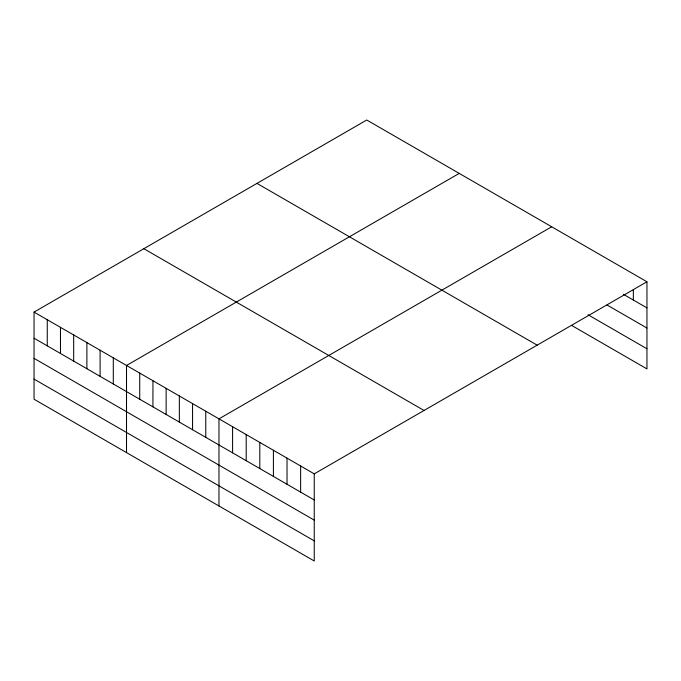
<?xml version="1.0" encoding="UTF-8"?>
<svg xmlns="http://www.w3.org/2000/svg" width="681" height="681" viewBox="0 0 681 681"><rect width="100%" height="100%" fill="white"/><g stroke="black" fill="none" stroke-linecap="round" stroke-linejoin="round"><path stroke-width="1.02" d="M646.95 281.772L314.247 473.857L314.247 560.991L34.05 399.228L34.05 312.094L366.753 120.009L646.95 281.772L646.95 368.906L571.648 325.433M459.224 173.391L126.513 365.476L126.513 452.61M551.687 226.773L218.976 418.858L218.976 505.992M623.362 294.277L646.95 307.897M607.026 304.986L646.95 328.029M587.975 314.724L646.95 348.774M256.967 183.393L537.156 345.165M143.844 248.701L424.033 410.473M34.05 312.094L314.247 473.857M34.05 338.219L314.247 499.99M34.05 358.351L314.247 520.122M34.05 379.096L314.247 540.859M633.339 289.595L633.339 300.04M300.636 466L300.636 492.125M287.024 458.143L287.024 484.268M273.413 450.286L273.413 476.411M259.801 442.429L259.801 468.554M246.199 434.572L246.199 460.697M232.587 426.715L232.587 452.839M205.773 411.23L205.773 437.355M192.561 403.603L192.561 429.737M179.35 395.976L179.35 422.109M166.138 388.357L166.138 414.482M152.936 380.73L152.936 406.855M139.724 373.103L139.724 399.228M113.301 357.848L113.301 383.973M100.098 350.221L100.098 376.346M86.887 342.594L86.887 368.719M73.676 334.967L73.676 361.1M60.464 327.348L60.464 353.473M47.261 319.721L47.261 345.846"/></g></svg>
